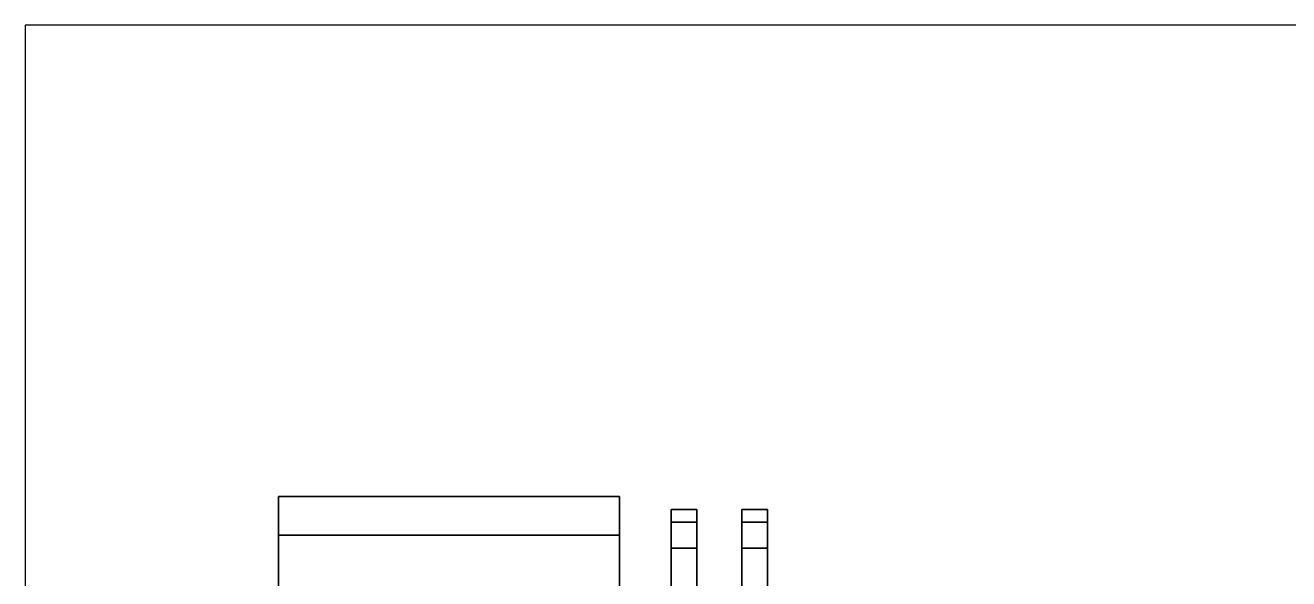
# Model space of a CAD drawing. Header units: millimetres. Extents: x -1.8 to 8.2, y -3.5 to 9.
# Drawn here: x -1.834 to 0.13, y 2.782 to 3.643 of the extents above; entities that cross this region are included whole.
import ezdxf

# ---------------------------------------------------------------- set-up
doc = ezdxf.new("R2010")
doc.units = ezdxf.units.MM
doc.layers.add('drawing', color=9, linetype='Continuous')
doc.layers.add('mudguards', color=6, linetype='Continuous')
picture_1 = doc.add_image_def('image3.gif', size_in_pixel=(848, 1188))

msp = doc.modelspace()

# ---------------------------------------------------------------- linework, layer by layer
for points in [[(-0.79, 2.89, 0.92), (-0.79, 2.87, 0.87), (-0.83, 2.87, 0.87), (-0.83, 2.89, 0.92)], [(-0.83, 2.89, 0.92), (-0.83, 2.87, 0.94), (-0.79, 2.87, 0.94), (-0.79, 2.89, 0.92)], [(-0.83, 2.87, 0.87), (-0.83, 2.83, 0.85), (-0.83, 2.87, 0.94), (-0.83, 2.89, 0.92)], [(-0.79, 2.87, 0.94), (-0.79, 2.83, 0.85), (-0.79, 2.87, 0.87), (-0.79, 2.89, 0.92)], [(-0.72, 2.87, 0.87), (-0.72, 2.83, 0.85), (-0.72, 2.87, 0.94), (-0.72, 2.89, 0.92)], [(-0.72, 2.89, 0.92), (-0.72, 2.87, 0.94), (-0.68, 2.87, 0.94), (-0.68, 2.89, 0.92)], [(-0.68, 2.89, 0.92), (-0.68, 2.87, 0.87), (-0.72, 2.87, 0.87), (-0.72, 2.89, 0.92)], [(-0.68, 2.87, 0.94), (-0.68, 2.83, 0.85), (-0.68, 2.87, 0.87), (-0.68, 2.89, 0.92)], [(-0.79, 2.87, 0.87), (-0.79, 2.83, 0.85), (-0.83, 2.83, 0.85), (-0.83, 2.87, 0.87)], [(-0.83, 2.87, 0.94), (-0.83, 2.72, 0.96), (-0.79, 2.72, 0.96), (-0.79, 2.87, 0.94)], [(-0.83, 2.83, 0.85), (-0.83, 2.6181, 0.85), (-0.83, 2.72, 0.96), (-0.83, 2.87, 0.94)], [(-0.79, 2.72, 0.96), (-0.79, 2.6181, 0.85), (-0.79, 2.83, 0.85), (-0.79, 2.87, 0.94)], [(-0.72, 2.83, 0.85), (-0.72, 2.6181, 0.85), (-0.72, 2.72, 0.96), (-0.72, 2.87, 0.94)], [(-0.72, 2.87, 0.94), (-0.72, 2.72, 0.96), (-0.68, 2.72, 0.96), (-0.68, 2.87, 0.94)], [(-0.68, 2.87, 0.87), (-0.68, 2.83, 0.85), (-0.72, 2.83, 0.85), (-0.72, 2.87, 0.87)], [(-0.68, 2.72, 0.96), (-0.68, 2.6181, 0.85), (-0.68, 2.83, 0.85), (-0.68, 2.87, 0.94)], [(-0.79, 2.83, 0.85), (-0.79, 2.6181, 0.85), (-0.83, 2.6181, 0.85), (-0.83, 2.83, 0.85)], [(-0.68, 2.83, 0.85), (-0.68, 2.6181, 0.85), (-0.72, 2.6181, 0.85), (-0.72, 2.83, 0.85)]]:
    msp.add_3dface(points)
at = {"layer": 'mudguards'}
for points in [[(-1.44, 2.91, 0.94), (-1.44, 2.72, 1.2), (-0.91, 2.72, 1.2), (-0.91, 2.91, 0.94)], [(-0.91, 2.91, 0.94), (-0.91, 2.85, 0.93), (-1.44, 2.85, 0.93), (-1.44, 2.91, 0.94)], [(-1.44, 2.85, 0.93), (-1.44, 2.67, 1.18), (-1.44, 2.72, 1.2), (-1.44, 2.91, 0.94)], [(-0.91, 2.72, 1.2), (-0.91, 2.67, 1.18), (-0.91, 2.85, 0.93), (-0.91, 2.91, 0.94)], [(-0.91, 2.85, 0.93), (-0.91, 2.67, 1.18), (-1.44, 2.67, 1.18), (-1.44, 2.85, 0.93)]]:
    msp.add_3dface(points, dxfattribs=at)

# ---------------------------------------------------------------- pictures from other files: only their frames are drawn
at = {"layer": 'drawing'}
image = msp.add_image(picture_1, insert=(8.176, 3.6432, -8.22), size_in_units=(7.145, 10.0097), rotation=-90, dxfattribs=dict(at, fade=38))
image.dxf.v_pixel = (-0.0084257, -5e-19)
image.dxf.flags = 15

doc.saveas('drawing.dxf')
